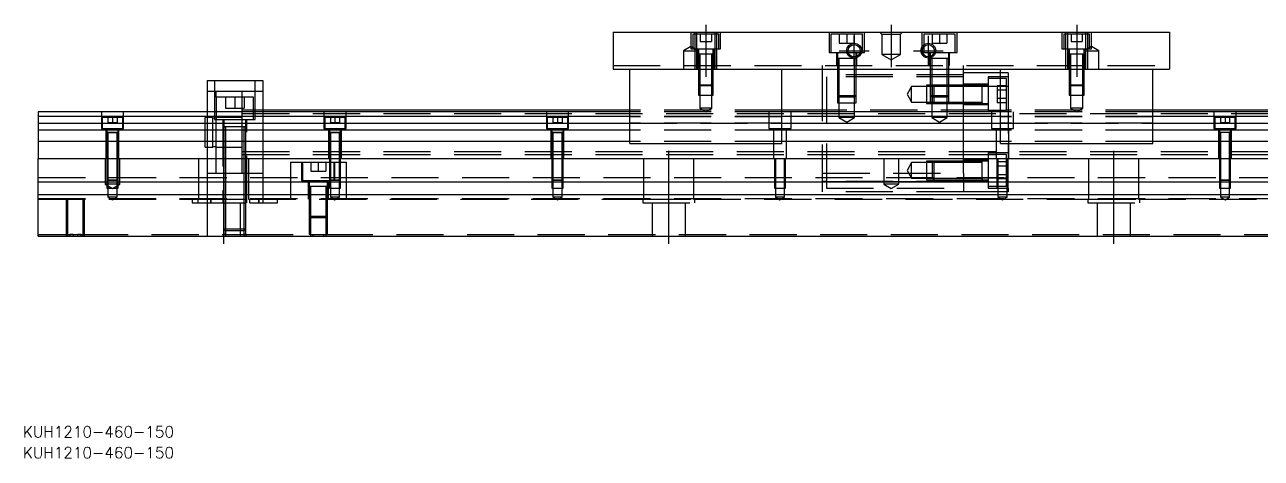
# Model space of a CAD drawing. Extents: x -10 to 667, y -277 to 77.
# Drawn here: x -3.7 to 329.8, y -277.4 to -160.6 of the extents above; entities that cross this region are included whole.
import ezdxf

# ---------------------------------------------------------------- set-up
doc = ezdxf.new("R2010")
doc.units = 0
doc.linetypes.add('CENTER', pattern=[50.8, 31.75, -6.35, 6.35, -6.35])
doc.linetypes.add('DASHED', pattern=[19.05, 12.7, -6.35])
doc.layers.get('0').update_dxf_attribs({"linetype": 'CONTINUOUS'})
doc.layers.add('CENTER', color=1, linetype='CENTER')
doc.styles.get("Standard").update_dxf_attribs({"font": 'txt.shx', "height": 3, "bigfont": 'bigfont.shx'})

# ---------------------------------------------------------------- blocks, each defined once
blk = doc.blocks.new('*U2')
at = {"color": 7, "linetype": 'CONTINUOUS'}
blk.add_text('KUH1210-460-150', height=3, dxfattribs=at).set_placement((-4.17, -277.4))
blk = doc.blocks.new('*U3')
at = {"color": 7, "linetype": 'CONTINUOUS'}
blk.add_text('KUH1210-460-150', height=3, dxfattribs=at).set_placement((-4.17, -271.79))

msp = doc.modelspace()

# ---------------------------------------------------------------- linework, layer by layer
at = {"color": 7, "linetype": 'CONTINUOUS'}
for p, q in [((155, -162.58), (305, -162.58)), ((155, -162.58), (155, -172.58)), ((305, -162.58), (305, -172.58)), ((155, -172.58), (305, -172.58)), ((159.5, -192.58), (159.5, -172.58)), ((200.5, -192.58), (200.5, -172.58)), ((211.5, -183.58), (211.5, -172.58)), ((249.5, -184.08), (249.5, -172.58)), ((259.5, -192.58), (259.5, -172.58)), ((300.5, -192.58), (300.5, -172.58)), ((45.5, -175.58), (45.5, -184.08)), ((45.5, -175.58), (60.5, -175.58)), ((60.5, -175.58), (60.5, -184.08)), ((259.5, -173.58), (249.5, -173.58)), ((0, -184.08), (0, -185.332272)), ((159.5, -184.08), (0, -184.08)), ((159.5, -185.332272), (0, -185.332272)), ((0, -185.332272), (0, -187.10668)), ((159.5, -183.58), (60.5, -183.58)), ((211.5, -183.58), (200.5, -183.58)), ((259.5, -184.08), (200.5, -184.08)), ((259.5, -185.332272), (200.5, -185.332272)), ((410, -183.58), (300.5, -183.58)), ((460, -184.08), (300.5, -184.08)), ((460, -185.332272), (300.5, -185.332272)), ((0, -187.10668), (159.5, -187.10668)), ((0, -187.10668), (0, -189.003076)), ((159.5, -189.003076), (0, -189.003076)), ((0, -189.003076), (0, -192.057372)), ((56.000006, -188.08), (49.999994, -188.08)), ((56.000006, -188.08), (49.999994, -188.08)), ((200.5, -187.10668), (259.5, -187.10668)), ((259.5, -189.003076), (200.5, -189.003076)), ((300.5, -187.10668), (460, -187.10668)), ((460, -189.003076), (300.5, -189.003076)), ((159.5, -192.057372), (0, -192.057372)), ((0, -192.057372), (0, -196.58)), ((159.5, -192.58), (200.5, -192.58)), ((259.5, -192.057372), (200.5, -192.057372)), ((259.5, -192.58), (300.5, -192.58)), ((460, -192.057372), (300.5, -192.057372)), ((0, -196.58), (460, -196.58)), ((0, -202.88), (0, -196.58)), ((0, -202.88), (460, -202.88)), ((0, -206.28), (0, -202.88)), ((0, -217.58), (0, -206.28)), ((0, -206.28), (460, -206.28)), ((0, -217.58), (460, -217.58))]:
    msp.add_line(p, q, dxfattribs=at)
at = {"color": 3, "linetype": 'DASHED'}
for p, q in [((176, -162.58), (176, -167.08)), ((183.5, -163.08), (176.5, -163.08)), ((176.5, -163.08), (176.5, -167.08)), ((177.000006, -162.58), (177.000006, -163.08)), ((177.000006, -163.08), (177.000006, -167.08)), ((177.5, -162.58), (177.5, -172.58)), ((178.5, -163.08), (178.5, -165.08)), ((180, -163.08), (180, -165.08)), ((181.5, -163.08), (181.5, -165.08)), ((182.5, -172.58), (182.5, -162.58)), ((182.999994, -163.08), (182.999994, -162.58)), ((182.999994, -167.08), (182.999994, -163.08)), ((183.5, -167.08), (183.5, -163.08)), ((184, -167.08), (184, -162.58)), ((213.25, -162.58), (213.25, -168.08)), ((222.25, -163.08), (213.75, -163.08)), ((213.75, -163.08), (213.75, -168.08)), ((216, -163.08), (216, -165.58)), ((218, -163.08), (218, -165.58)), ((220, -163.08), (220, -165.58)), ((222.25, -168.08), (222.25, -163.08)), ((222.75, -168.08), (222.75, -162.58)), ((227.5, -163.08), (227, -162.58)), ((227.5, -163.08), (227.5, -168.58)), ((227.5, -163.08), (232.5, -163.08)), ((232.5, -163.08), (233, -162.58)), ((232.5, -168.58), (232.5, -163.08)), ((238.25, -162.58), (238.25, -168.08)), ((247.25, -163.08), (238.75, -163.08)), ((238.75, -163.08), (238.75, -166.01875)), ((241, -163.08), (241, -165.58)), ((243, -163.08), (243, -165.58)), ((245, -163.08), (245, -165.58)), ((247.25, -168.08), (247.25, -163.08)), ((247.75, -168.08), (247.75, -162.58)), ((276, -162.58), (276, -167.08)), ((283.5, -163.08), (276.5, -163.08)), ((276.5, -163.08), (276.5, -167.08)), ((277.000006, -162.58), (277.000006, -163.08)), ((277.000006, -163.08), (277.000006, -167.08)), ((277.5, -162.58), (277.5, -172.58)), ((278.5, -163.08), (278.5, -165.08)), ((280, -163.08), (280, -165.08)), ((281.5, -163.08), (281.5, -165.08)), ((282.5, -172.58), (282.5, -162.58)), ((282.999994, -163.08), (282.999994, -162.58)), ((282.999994, -167.08), (282.999994, -163.08)), ((283.5, -167.08), (283.5, -163.08)), ((284, -167.08), (284, -162.58)), ((176, -166.4253), (174, -167.58)), ((178, -167.58), (176, -166.4253)), ((178.5, -165.08), (180, -165.08)), ((180, -165.08), (181.5, -165.08)), ((216, -165.58), (218, -165.58)), ((218, -165.58), (220, -165.58)), ((238.75, -166.01875), (238.75, -166.502968)), ((238.75, -166.502968), (238.75, -168.08)), ((241, -165.58), (243, -165.58)), ((243, -165.58), (245, -165.58)), ((278.5, -165.08), (280, -165.08)), ((280, -165.08), (281.5, -165.08)), ((284, -166.4253), (282, -167.58)), ((286, -167.58), (284, -166.4253)), ((174, -167.58), (178, -167.58)), ((174, -167.58), (174, -172.58)), ((176, -167.08), (184, -167.08)), ((177.000006, -167.08), (177.000006, -172.58)), ((177.75, -167.08), (177.75, -172.58)), ((182.000006, -168.48), (177.999994, -168.48)), ((182.000006, -168.48), (177.999994, -168.48)), ((178, -167.08), (178, -168.48)), ((178, -168.475), (178, -168.48)), ((178, -168.48), (178.216462, -168.48)), ((178.216708, -168.48), (178, -168.48)), ((178, -168.48), (178, -168.485)), ((178, -168.48), (178, -172.58)), ((181.783332, -168.48), (178.216708, -168.48)), ((178.35, -168.48), (178.35, -172.58)), ((181.65, -172.58), (181.65, -168.48)), ((182, -168.48), (181.783332, -168.48)), ((181.783538, -168.48), (182, -168.48)), ((182, -168.48), (182, -167.08)), ((182, -168.48), (182, -168.475)), ((182, -168.485), (182, -168.48)), ((182, -172.58), (182, -168.48)), ((182.25, -172.58), (182.25, -167.08)), ((182.999994, -172.58), (182.999994, -167.08)), ((213.25, -168.08), (222.75, -168.08)), ((215.25, -168.08), (215.25, -171.58)), ((220.500006, -169.68), (215.499994, -169.68)), ((220.500006, -169.68), (215.499994, -169.68)), ((220.500006, -169.68), (215.499994, -169.68)), ((215.5, -168.08), (215.5, -169.68)), ((215.5, -169.675), (215.5, -169.68)), ((215.5, -169.68), (215.757448, -169.68)), ((215.757468, -169.68), (215.5, -169.68)), ((215.5, -169.68), (215.5, -169.685)), ((215.5, -169.68), (215.5, -171.58)), ((220.013852, -169.68), (215.757468, -169.68)), ((215.9, -169.68), (215.9, -171.58)), ((220.242552, -169.68), (220.013852, -169.68)), ((220.1, -171.58), (220.1, -169.68)), ((220.5, -169.68), (220.242552, -169.68)), ((220.242602, -169.68), (220.5, -169.68)), ((220.5, -169.152418), (220.5, -168.08)), ((220.5, -169.516492), (220.5, -169.152418)), ((220.5, -169.68), (220.5, -169.516492)), ((220.5, -169.68), (220.5, -169.675)), ((220.5, -169.685), (220.5, -169.68)), ((220.5, -171.58), (220.5, -169.68)), ((220.75, -171.58), (220.75, -168.08)), ((227.5, -168.58), (230, -170.023376)), ((232.5, -168.58), (227.5, -168.58)), ((230, -170.023376), (232.5, -168.58)), ((238.25, -168.08), (247.75, -168.08)), ((240.25, -168.08), (240.25, -171.58)), ((245.500006, -169.68), (240.499994, -169.68)), ((245.500006, -169.68), (240.499994, -169.68)), ((240.5, -168.08), (240.5, -169.152418)), ((240.5, -169.152418), (240.5, -169.516492)), ((240.5, -169.516492), (240.5, -169.68)), ((240.5, -169.675), (240.5, -169.68)), ((240.5, -169.68), (240.757448, -169.68)), ((240.757468, -169.68), (240.5, -169.68)), ((240.5, -169.68), (240.5, -169.685)), ((240.5, -169.68), (240.5, -171.58)), ((245.242552, -169.68), (240.757468, -169.68)), ((240.9, -169.68), (240.9, -171.58)), ((245.1, -171.58), (245.1, -169.68)), ((245.5, -169.68), (245.242552, -169.68)), ((245.242602, -169.68), (245.5, -169.68)), ((245.5, -169.68), (245.5, -168.08)), ((245.5, -169.68), (245.5, -169.675)), ((245.5, -169.685), (245.5, -169.68)), ((245.5, -171.58), (245.5, -169.68)), ((245.75, -171.58), (245.75, -168.08)), ((276, -167.08), (284, -167.08)), ((277.000006, -167.08), (277.000006, -172.58)), ((277.75, -167.08), (277.75, -172.58)), ((282.000006, -168.48), (277.999994, -168.48)), ((282.000006, -168.48), (277.999994, -168.48)), ((282.000006, -168.48), (277.999994, -168.48)), ((278, -167.08), (278, -168.48)), ((278, -168.475), (278, -168.48)), ((278, -168.48), (278.216462, -168.48)), ((278.216708, -168.48), (278, -168.48)), ((278, -168.48), (278, -168.485)), ((278, -168.48), (278, -172.58)), ((281.783332, -168.48), (278.216708, -168.48)), ((278.35, -168.48), (278.35, -172.58)), ((281.65, -172.58), (281.65, -168.48)), ((282, -168.48), (281.783332, -168.48)), ((281.783538, -168.48), (282, -168.48)), ((282, -168.48), (282, -167.08)), ((282, -167.58), (286, -167.58)), ((282, -168.48), (282, -168.475)), ((282, -168.485), (282, -168.48)), ((282, -172.58), (282, -168.48)), ((282.25, -172.58), (282.25, -167.08)), ((282.999994, -172.58), (282.999994, -167.08)), ((286, -172.58), (286, -167.58)), ((155, -171.58), (305, -171.58)), ((178, -172.58), (178, -176.73)), ((178.000006, -172.58), (178.000002, -176.73)), ((178.35, -172.58), (178.35, -177.08)), ((181.65, -177.08), (181.65, -172.58)), ((181.999998, -176.73), (181.999994, -172.58)), ((182, -176.73), (182, -172.58)), ((211.5, -172.58), (211.5, -171.58)), ((215.5, -171.58), (215.5, -172.58)), ((215.5, -172.58), (215.5, -179.68)), ((215.500006, -172.58), (215.500002, -179.68)), ((215.500006, -171.58), (215.500006, -172.58)), ((215.9, -171.58), (215.9, -172.58)), ((215.9, -172.58), (215.9, -180.08)), ((220.1, -172.58), (220.1, -171.58)), ((220.1, -180.08), (220.1, -172.58)), ((220.499994, -172.58), (220.499994, -171.58)), ((220.499998, -179.68), (220.499994, -172.58)), ((220.5, -172.58), (220.5, -171.58)), ((220.5, -179.68), (220.5, -172.58)), ((240.5, -171.58), (240.5, -172.58)), ((240.5, -172.58), (240.5, -179.68)), ((240.500006, -172.58), (240.500002, -179.68)), ((240.500006, -171.58), (240.500006, -172.58)), ((240.9, -171.58), (240.9, -172.58)), ((240.9, -172.58), (240.9, -180.08)), ((245.1, -172.58), (245.1, -171.58)), ((245.1, -180.08), (245.1, -172.58)), ((245.499994, -172.58), (245.499994, -171.58)), ((245.499998, -179.68), (245.499994, -172.58)), ((245.5, -172.58), (245.5, -171.58)), ((245.5, -179.68), (245.5, -172.58)), ((249.5, -172.58), (249.5, -171.58)), ((278, -172.58), (278, -176.73)), ((278.000006, -172.58), (278.000002, -176.73)), ((278.35, -172.58), (278.35, -177.08)), ((281.65, -177.08), (281.65, -172.58)), ((281.999998, -176.73), (281.999994, -172.58)), ((282, -176.73), (282, -172.58)), ((47.5, -175.58), (47.5, -186.08)), ((58.5, -186.08), (58.5, -175.58)), ((249.5, -174.08), (211.5, -174.08)), ((212.5, -174.58), (212.5, -192.58)), ((249.5, -174.58), (212.5, -174.58)), ((256.1, -176.58), (249.5, -176.58)), ((256.1, -174.58), (256.1, -184.08)), ((261.5, -174.58), (256.1, -174.58)), ((261.1, -175.08), (256.1, -175.08)), ((261.5, -173.58), (259.5, -173.58)), ((261.1, -183.58), (261.1, -175.08)), ((261.5, -173.58), (261.5, -177.210684)), ((48, -178.58), (45.5, -178.58)), ((48, -180.08), (48, -178.58)), ((55, -178.58), (48, -178.58)), ((55, -180.08), (55, -178.58)), ((60.5, -178.58), (55, -178.58)), ((178, -176.73), (182, -176.73)), ((178, -176.73), (178.35, -177.08)), ((178.000002, -176.73), (178.000006, -179.58)), ((178.000006, -179.58), (181.999994, -179.58)), ((181.65, -177.08), (178.35, -177.08)), ((178.35, -177.08), (178.35, -179.58)), ((178.35, -179.58), (178.35, -183.08)), ((181.65, -177.08), (182, -176.73)), ((181.65, -179.58), (181.65, -177.08)), ((181.65, -183.08), (181.65, -179.58)), ((181.999994, -179.58), (181.999998, -176.73)), ((215.5, -179.68), (220.5, -179.68)), ((215.5, -179.68), (215.9, -180.08)), ((215.500002, -179.68), (215.500006, -181.58)), ((220.1, -180.08), (220.5, -179.68)), ((220.499994, -181.58), (220.499998, -179.68)), ((235.5, -177.23), (234.287564, -179.33)), ((234.287564, -179.33), (235.5, -181.43)), ((235.5, -181.43), (235.5, -177.23)), ((239.5, -177.23), (235.5, -177.23)), ((239.5, -176.830006), (239.5, -181.829994)), ((241.5, -176.830006), (239.5, -176.830006)), ((241.1, -177.23), (239.5, -177.23)), ((240.5, -179.68), (245.5, -179.68)), ((240.5, -179.68), (240.9, -180.08)), ((240.500002, -179.68), (240.500006, -181.58)), ((241.5, -176.83), (241.1, -177.23)), ((241.1, -181.43), (241.1, -177.23)), ((249.5, -177.23), (241.1, -177.23)), ((249.5, -177.23), (241.1, -177.23)), ((241.5, -176.83), (241.5, -181.83)), ((249.5, -176.83), (241.5, -176.83)), ((249.5, -176.830006), (241.5, -176.830006)), ((245.1, -180.08), (245.5, -179.68)), ((245.499994, -181.58), (245.499998, -179.68)), ((254.505, -176.83), (249.5, -176.83)), ((261.5, -177.210684), (249.5, -177.210684)), ((254.5, -177.23), (249.5, -177.23)), ((256.1, -176.83), (254.495, -176.83)), ((254.5, -179.179968), (254.5, -176.829994)), ((254.5, -176.83), (254.5, -177.087448)), ((254.5, -177.087468), (254.5, -176.83)), ((254.5, -179.179954), (254.5, -177.087468)), ((254.5, -179.53002), (254.5, -179.179954)), ((254.5, -179.480032), (254.5, -179.179968)), ((254.5, -181.829148), (254.5, -179.480032)), ((254.5, -181.572552), (254.5, -179.53002)), ((258.6, -177.020598), (258.6, -178.1753)), ((261.1, -177.020598), (258.6, -177.020598)), ((261.1, -178.1753), (258.6, -178.1753)), ((258.6, -178.1753), (258.6, -180.4847)), ((261.5, -177.210684), (261.5, -192.58)), ((278, -176.73), (282, -176.73)), ((278, -176.73), (278.35, -177.08)), ((278.000002, -176.73), (278.000006, -179.58)), ((278.000006, -179.58), (281.999994, -179.58)), ((281.65, -177.08), (278.35, -177.08)), ((278.35, -177.08), (278.35, -179.58)), ((278.35, -179.58), (278.35, -183.08)), ((281.65, -177.08), (282, -176.73)), ((281.65, -179.58), (281.65, -177.08)), ((281.65, -183.08), (281.65, -179.58)), ((281.999994, -179.58), (281.999998, -176.73)), ((58, -180.08), (48, -180.08)), ((48, -180.08), (48, -184.08)), ((50.5, -180.08), (50.5, -183.08)), ((50.5, -183.08), (53, -183.08)), ((53, -180.08), (53, -183.08)), ((53, -183.08), (55.5, -183.08)), ((55, -184.08), (55, -180.08)), ((55.5, -180.08), (55.5, -183.08)), ((58, -184.08), (58, -180.08)), ((181.65, -183.08), (178.35, -183.08)), ((178.35, -183.08), (180, -184.032628)), ((180, -184.032628), (181.65, -183.08)), ((215.500006, -181.58), (220.499994, -181.58)), ((220.1, -180.08), (215.9, -180.08)), ((215.9, -180.08), (215.9, -181.58)), ((215.9, -181.58), (215.9, -185.58)), ((220.1, -181.58), (220.1, -180.08)), ((220.1, -185.58), (220.1, -181.58)), ((235.5, -181.43), (239.5, -181.43)), ((239.5, -181.43), (241.1, -181.43)), ((239.5, -181.829994), (241.5, -181.829994)), ((240.500006, -181.58), (245.499994, -181.58)), ((245.1, -180.08), (240.9, -180.08)), ((240.9, -180.08), (240.9, -181.58)), ((240.9, -181.58), (240.9, -185.58)), ((241.1, -181.43), (249.5, -181.43)), ((241.1, -181.43), (241.5, -181.83)), ((241.1, -181.43), (249.5, -181.43)), ((241.5, -181.829994), (249.5, -181.829994)), ((241.5, -181.83), (249.5, -181.83)), ((245.1, -181.58), (245.1, -180.08)), ((245.1, -185.58), (245.1, -181.58)), ((249.5, -181.43), (254.5, -181.43)), ((249.5, -181.83), (254.505, -181.83)), ((249.5, -182.08), (256.1, -182.08)), ((254.495, -181.83), (256.1, -181.83)), ((254.5, -181.83), (254.5, -181.572552)), ((254.5, -181.572602), (254.5, -181.83)), ((254.5, -181.830006), (254.5, -181.829148)), ((261.1, -180.4847), (258.6, -180.4847)), ((258.6, -180.4847), (258.6, -181.639402)), ((261.1, -181.639402), (258.6, -181.639402)), ((281.65, -183.08), (278.35, -183.08)), ((278.35, -183.08), (280, -184.032628)), ((280, -184.032628), (281.65, -183.08)), ((17, -184.08), (17, -188.58)), ((22.75, -185.58), (17.25, -185.58)), ((17.25, -185.58), (17.25, -188.58)), ((18.75, -185.58), (18.75, -186.88)), ((20, -185.58), (20, -186.88)), ((21.25, -185.58), (21.25, -186.88)), ((22.75, -188.58), (22.75, -185.58)), ((23, -188.58), (23, -184.08)), ((45, -193.58), (45, -185.58)), ((45.5, -185.58), (45, -185.58)), ((45.5, -184.08), (45.5, -196.58)), ((47.1, -185.58), (45.5, -185.58)), ((47.1, -193.58), (47.1, -185.58)), ((48, -185.78), (47.1, -185.78)), ((47.5, -186.08), (58.5, -186.08)), ((48, -184.08), (48, -186.08)), ((55, -185.58), (48, -185.58)), ((48, -189.58), (48, -186.08)), ((49.75, -186.08), (49.75, -208.58)), ((50, -186.08), (50, -188.08)), ((58, -183.58), (55, -183.58)), ((55, -186.08), (55, -184.08)), ((55, -184.455), (409.99, -184.455)), ((55, -188.079526), (55, -186.08)), ((56, -188.08), (56, -186.08)), ((56.25, -208.58), (56.25, -186.08)), ((60.5, -183.58), (58, -183.58)), ((58, -186.08), (58, -184.08)), ((60.5, -184.08), (60.5, -196.58)), ((77, -184.08), (77, -188.58)), ((82.75, -185.58), (77.25, -185.58)), ((77.25, -185.58), (77.25, -188.58)), ((78.75, -185.58), (78.75, -186.88)), ((80, -185.58), (80, -186.88)), ((81.25, -185.58), (81.25, -186.88)), ((82.75, -188.58), (82.75, -185.58)), ((83, -188.58), (83, -184.08)), ((137, -184.08), (137, -188.58)), ((142.75, -185.58), (137.25, -185.58)), ((137.25, -185.58), (137.25, -188.58)), ((138.75, -185.58), (138.75, -186.88)), ((140, -185.58), (140, -186.88)), ((141.25, -185.58), (141.25, -186.88)), ((142.75, -188.58), (142.75, -185.58)), ((143, -188.58), (143, -184.08)), ((200.5, -183.58), (159.5, -183.58)), ((200.5, -184.08), (159.5, -184.08)), ((200.5, -185.332272), (159.5, -185.332272)), ((200.5, -185.377056), (159.5, -185.377056)), ((197, -184.08), (197, -188.58)), ((203, -188.58), (203, -184.08)), ((211.5, -205.58), (211.5, -183.58)), ((256.1, -183.58), (211.5, -183.58)), ((220.1, -185.58), (215.9, -185.58)), ((215.9, -185.58), (218, -186.792436)), ((218, -186.792436), (220.1, -185.58)), ((245.1, -185.58), (240.9, -185.58)), ((240.9, -185.58), (243, -186.792436)), ((243, -186.792436), (245.1, -185.58)), ((249.5, -196.58), (249.5, -184.08)), ((256.1, -183.58), (261.1, -183.58)), ((257, -184.08), (257, -188.58)), ((300.5, -184.08), (259.5, -184.08)), ((300.5, -185.332272), (259.5, -185.332272)), ((300.5, -185.377056), (259.5, -185.377056)), ((261.5, -183.58), (261.1, -183.58)), ((300.5, -183.58), (261.5, -183.58)), ((263, -188.58), (263, -184.08)), ((317, -184.08), (317, -188.58)), ((322.75, -185.58), (317.25, -185.58)), ((317.25, -185.58), (317.25, -188.58)), ((318.75, -185.58), (318.75, -186.88)), ((320, -185.58), (320, -186.88)), ((321.25, -185.58), (321.25, -186.88)), ((322.75, -188.58), (322.75, -185.58)), ((323, -188.58), (323, -184.08)), ((17, -188.58), (23, -188.58)), ((18.25, -188.58), (18.25, -196.58)), ((21.500006, -189.58), (18.499994, -189.58)), ((19.998804, -189.58), (18.499994, -189.58)), ((18.5, -188.58), (18.5, -189.58)), ((18.5, -189.575), (18.5, -189.58)), ((18.5, -189.58), (18.62467, -189.58)), ((18.624678, -189.58), (18.5, -189.58)), ((18.5, -189.58), (18.5, -189.585)), ((18.5, -189.58), (18.5, -196.58)), ((18.62467, -189.58), (21.375392, -189.58)), ((19.998804, -189.58), (18.624678, -189.58)), ((18.75, -186.88), (20, -186.88)), ((18.75, -189.58), (18.75, -196.58)), ((21.500006, -189.58), (19.998804, -189.58)), ((21.37533, -189.58), (19.998804, -189.58)), ((20, -186.88), (21.25, -186.88)), ((21.25, -196.58), (21.25, -189.58)), ((21.5, -189.58), (21.37533, -189.58)), ((21.375392, -189.58), (21.5, -189.58)), ((21.5, -189.58), (21.5, -188.58)), ((21.5, -189.58), (21.5, -189.575)), ((21.5, -189.585), (21.5, -189.58)), ((21.5, -196.58), (21.5, -189.58)), ((21.75, -196.58), (21.75, -188.58)), ((48, -196.58), (48, -189.58)), ((50, -188.075), (50, -188.08)), ((50, -188.08), (50.34965, -188.08)), ((50.349602, -188.08), (50, -188.08)), ((50, -188.08), (50, -188.085)), ((50, -188.08), (50, -196.58)), ((55.65035, -188.08), (50.349602, -188.08)), ((50.5, -188.08), (50.5, -196.58)), ((55, -189.58), (55, -188.079526)), ((55, -196.58), (55, -189.58)), ((55.5, -196.58), (55.5, -188.08)), ((55.650204, -188.08), (56, -188.08)), ((56, -188.08), (55.65035, -188.08)), ((56, -188.08), (56, -188.075)), ((56, -188.085), (56, -188.08)), ((56, -196.58), (56, -188.08)), ((77, -188.58), (83, -188.58)), ((78.25, -188.58), (78.25, -196.58)), ((81.500006, -189.58), (78.499994, -189.58)), ((79.998804, -189.58), (78.499994, -189.58)), ((78.5, -188.58), (78.5, -189.58)), ((78.5, -189.575), (78.5, -189.58)), ((78.5, -189.58), (78.62467, -189.58)), ((78.624678, -189.58), (78.5, -189.58)), ((78.5, -189.58), (78.5, -189.585)), ((78.5, -189.58), (78.5, -196.58)), ((78.62467, -189.58), (81.375392, -189.58)), ((79.998804, -189.58), (78.624678, -189.58)), ((78.75, -186.88), (80, -186.88)), ((78.75, -189.58), (78.75, -196.58)), ((81.500006, -189.58), (79.998804, -189.58)), ((81.37533, -189.58), (79.998804, -189.58)), ((80, -186.88), (81.25, -186.88)), ((81.25, -196.58), (81.25, -189.58)), ((81.5, -189.58), (81.37533, -189.58)), ((81.375392, -189.58), (81.5, -189.58)), ((81.5, -189.58), (81.5, -188.58)), ((81.5, -189.58), (81.5, -189.575)), ((81.5, -189.585), (81.5, -189.58)), ((81.5, -196.58), (81.5, -189.58)), ((81.75, -196.58), (81.75, -188.58)), ((137, -188.58), (143, -188.58)), ((138.25, -188.58), (138.25, -196.58)), ((141.500006, -189.58), (138.499994, -189.58)), ((139.998804, -189.58), (138.499994, -189.58)), ((141.500006, -189.58), (138.499994, -189.58)), ((138.5, -188.58), (138.5, -189.58)), ((138.5, -189.575), (138.5, -189.58)), ((138.5, -189.58), (138.62467, -189.58)), ((138.624678, -189.58), (138.5, -189.58)), ((138.5, -189.58), (138.5, -196.58)), ((138.5, -189.58), (138.5, -189.585)), ((138.62467, -189.58), (141.375392, -189.58)), ((139.998804, -189.58), (138.624678, -189.58)), ((138.75, -186.88), (140, -186.88)), ((138.75, -189.58), (138.75, -196.58)), ((141.500006, -189.58), (139.998804, -189.58)), ((141.37533, -189.58), (139.998804, -189.58)), ((140, -186.88), (141.25, -186.88)), ((141.25, -196.58), (141.25, -189.58)), ((141.5, -189.58), (141.37533, -189.58)), ((141.375392, -189.58), (141.5, -189.58)), ((141.5, -189.58), (141.5, -188.58)), ((141.5, -189.58), (141.5, -189.575)), ((141.5, -196.58), (141.5, -189.58)), ((141.5, -189.585), (141.5, -189.58)), ((141.75, -196.58), (141.75, -188.58)), ((200.5, -187.08), (159.5, -187.08)), ((159.5, -187.10668), (200.5, -187.10668)), ((200.5, -189.003076), (159.5, -189.003076)), ((197, -188.58), (203, -188.58)), ((198.25, -188.58), (198.25, -196.58)), ((201.75, -196.58), (201.75, -188.58)), ((257, -188.58), (263, -188.58)), ((258.25, -188.58), (258.25, -196.58)), ((300.5, -187.08), (259.5, -187.08)), ((259.5, -187.10668), (300.5, -187.10668)), ((300.5, -189.003076), (259.5, -189.003076)), ((261.75, -196.58), (261.75, -188.58)), ((317, -188.58), (323, -188.58)), ((318.25, -188.58), (318.25, -196.58)), ((319.998804, -189.58), (318.499994, -189.58)), ((318.5, -188.58), (318.5, -189.58)), ((318.5, -189.575), (318.5, -189.58)), ((318.624678, -189.58), (318.5, -189.58)), ((318.5, -189.58), (318.5, -196.58)), ((318.5, -189.58), (318.5, -189.585)), ((319.998804, -189.58), (318.624678, -189.58)), ((318.75, -186.88), (320, -186.88)), ((318.75, -189.58), (318.75, -196.58)), ((321.500006, -189.58), (319.998804, -189.58)), ((321.37533, -189.58), (319.998804, -189.58)), ((320, -186.88), (321.25, -186.88)), ((321.25, -196.58), (321.25, -189.58)), ((321.5, -189.58), (321.37533, -189.58)), ((321.5, -189.58), (321.5, -188.58)), ((321.5, -189.58), (321.5, -189.575)), ((321.5, -196.58), (321.5, -189.58)), ((321.5, -189.585), (321.5, -189.58)), ((321.75, -196.58), (321.75, -188.58)), ((47.1, -193.38), (48, -193.38)), ((200.5, -192.057372), (159.5, -192.057372)), ((200.5, -192.08), (159.5, -192.08)), ((212.5, -192.58), (212.5, -196.58)), ((300.5, -192.057372), (259.5, -192.057372)), ((300.5, -192.08), (259.5, -192.08)), ((261.5, -192.58), (261.5, -196.58)), ((18, -196.58), (18, -203.58)), ((18.5, -196.58), (18.5, -202.33)), ((18.500006, -196.58), (18.500002, -202.33)), ((18.75, -196.58), (18.75, -202.58)), ((21.25, -202.58), (21.25, -196.58)), ((21.499998, -202.33), (21.499994, -196.58)), ((21.5, -202.33), (21.5, -196.58)), ((22, -203.58), (22, -196.58)), ((43.291796, -207.58), (43.291796, -196.58)), ((45, -193.58), (45.5, -193.58)), ((45.5, -193.58), (47.1, -193.58)), ((45.5, -196.58), (45.5, -202.88)), ((48, -193.58), (50, -193.58)), ((48, -200.58), (48, -196.58)), ((50, -193.58), (50.5, -193.58)), ((50, -196.58), (50, -202.88)), ((50.5, -193.58), (55, -193.58)), ((50.5, -196.58), (50.5, -202.88)), ((55, -194.705), (409.99, -194.705)), ((55, -195.58), (409.99, -195.58)), ((55, -200.58), (55, -196.58)), ((55.5, -202.88), (55.5, -196.58)), ((56, -202.88), (56, -196.58)), ((56.708204, -196.58), (56.708204, -207.58)), ((60.5, -196.58), (60.5, -202.88)), ((78.5, -196.58), (78.5, -202.33)), ((78.500006, -196.58), (78.500002, -202.33)), ((78.75, -196.58), (78.75, -202.58)), ((81.25, -202.58), (81.25, -196.58)), ((81.499998, -202.33), (81.499994, -196.58)), ((81.5, -202.33), (81.5, -196.58)), ((138.5, -196.58), (138.5, -202.33)), ((138.500006, -196.58), (138.500002, -202.33)), ((138.75, -196.58), (138.75, -202.58)), ((141.25, -202.58), (141.25, -196.58)), ((141.499998, -202.33), (141.499994, -196.58)), ((141.5, -202.33), (141.5, -196.58)), ((163.291796, -207.58), (163.291796, -196.58)), ((176.708204, -196.58), (176.708204, -207.58)), ((198.500006, -196.58), (198.500006, -202.88)), ((198.75, -196.58), (198.75, -204.58)), ((201.25, -204.58), (201.25, -196.58)), ((201.499994, -202.88), (201.499994, -196.58)), ((212.5, -196.58), (212.5, -202.88)), ((228, -196.58), (228, -203.58)), ((232, -203.58), (232, -196.58)), ((249.5, -200.58), (249.5, -196.58)), ((256.1, -195.08), (256.1, -204.58)), ((261.5, -195.08), (256.1, -195.08)), ((261.1, -195.58), (256.1, -195.58)), ((258.500006, -196.58), (258.500006, -202.88)), ((258.75, -196.58), (258.75, -204.58)), ((261.1, -196.58), (261.1, -195.58)), ((261.1, -202.88), (261.1, -196.58)), ((261.25, -204.58), (261.25, -196.58)), ((261.499994, -202.88), (261.499994, -196.58)), ((283.291796, -207.58), (283.291796, -196.58)), ((296.708204, -196.58), (296.708204, -207.58)), ((318.5, -196.58), (318.5, -202.33)), ((318.500006, -196.58), (318.500002, -202.33)), ((318.75, -196.58), (318.75, -202.58)), ((321.25, -202.58), (321.25, -196.58)), ((321.499998, -202.33), (321.499994, -196.58)), ((321.5, -202.33), (321.5, -196.58)), ((68, -197.58), (68, -202.88)), ((68, -197.58), (78.5, -197.58)), ((71, -197.58), (71, -202.58)), ((71.25, -197.58), (71.25, -202.58)), ((73.5, -197.58), (73.5, -200.08)), ((75.5, -197.58), (75.5, -200.08)), ((77.5, -197.58), (77.5, -200.08)), ((78.5, -197.58), (78.75, -197.58)), ((78.75, -197.58), (81.25, -197.58)), ((79.75, -202.58), (79.75, -197.58)), ((80, -202.58), (80, -197.58)), ((81.25, -197.58), (81.5, -197.58)), ((81.5, -197.58), (83, -197.58)), ((83, -197.58), (83, -202.88)), ((235.5, -197.73), (234.287564, -199.83)), ((234.287564, -199.83), (235.5, -201.93)), ((235.5, -201.93), (235.5, -197.73)), ((239.5, -197.73), (235.5, -197.73)), ((241.5, -197.330002), (239.5, -197.330006)), ((239.5, -197.330006), (239.5, -202.329994)), ((241.1, -197.73), (239.5, -197.73)), ((241.5, -197.33), (241.1, -197.73)), ((241.1, -201.93), (241.1, -197.73)), ((249.5, -197.73), (241.1, -197.73)), ((241.5, -197.33), (241.5, -202.33)), ((249.5, -197.33), (241.5, -197.33)), ((249.5, -197.330006), (241.5, -197.330002)), ((256.1, -197.08), (249.5, -197.08)), ((254.5, -197.33), (249.5, -197.33)), ((254.5, -197.73), (249.5, -197.73)), ((254.5, -197.33), (254.495, -197.33)), ((254.5, -199.679968), (254.5, -197.329994)), ((254.5, -199.83), (254.5, -197.329994)), ((254.5, -202.330006), (254.5, -197.329994)), ((254.5, -197.587468), (254.5, -197.33)), ((256.1, -197.33), (254.5, -197.33)), ((254.505, -197.33), (254.5, -197.33)), ((254.5, -199.629974), (254.5, -197.587468)), ((254.5, -200.03002), (254.5, -199.629974)), ((254.5, -202.329148), (254.5, -199.679968)), ((254.5, -202.072552), (254.5, -200.03002)), ((258.6, -197.520598), (258.6, -198.6753)), ((261.1, -197.520598), (258.6, -197.520598)), ((261.1, -198.6753), (258.6, -198.6753)), ((258.6, -198.6753), (258.6, -200.9847)), ((0, -201.73), (460, -201.73)), ((18.5, -202.33), (21.5, -202.33)), ((18.5, -202.33), (18.75, -202.58)), ((18.500002, -202.33), (18.500006, -202.88)), ((18.500006, -202.88), (18.500006, -204.58)), ((21.25, -202.58), (18.75, -202.58)), ((18.75, -202.58), (18.75, -204.58)), ((21.25, -202.58), (21.5, -202.33)), ((21.25, -204.58), (21.25, -202.58)), ((21.499994, -202.88), (21.499998, -202.33)), ((21.499994, -204.58), (21.499994, -202.88)), ((45.5, -200.58), (48, -200.58)), ((45.5, -202.88), (45.5, -206.28)), ((48, -200.58), (50, -200.58)), ((50, -200.58), (50.5, -200.58)), ((50, -202.88), (50, -206.28)), ((50.5, -200.58), (55, -200.58)), ((50.5, -202.88), (50.5, -206.28)), ((55, -200.58), (60.5, -200.58)), ((55.5, -206.28), (55.5, -202.88)), ((56, -206.28), (56, -202.88)), ((60.5, -202.88), (60.5, -206.28)), ((68, -202.88), (68, -206.28)), ((71, -202.58), (78.75, -202.58)), ((72.75, -202.58), (72.75, -207.58)), ((73, -202.58), (73, -202.88)), ((73, -202.88), (73, -204.18)), ((73.5, -200.08), (75.5, -200.08)), ((75.5, -200.08), (77.5, -200.08)), ((78, -202.88), (78, -202.58)), ((78, -204.18), (78, -202.88)), ((78.25, -207.58), (78.25, -202.58)), ((78.5, -202.33), (81.5, -202.33)), ((78.5, -202.33), (78.75, -202.58)), ((78.500002, -202.33), (78.500006, -202.88)), ((78.500006, -202.88), (78.500006, -204.58)), ((81.25, -202.58), (78.75, -202.58)), ((78.75, -202.58), (78.75, -204.58)), ((81.25, -202.58), (81.5, -202.33)), ((81.25, -204.58), (81.25, -202.58)), ((81.499994, -202.88), (81.499998, -202.33)), ((81.499994, -204.58), (81.499994, -202.88)), ((83, -202.88), (83, -206.28)), ((138.5, -202.33), (141.5, -202.33)), ((138.5, -202.33), (138.75, -202.58)), ((138.500002, -202.33), (138.500006, -202.88)), ((138.500006, -202.88), (138.500006, -204.58)), ((141.25, -202.58), (138.75, -202.58)), ((138.75, -202.58), (138.75, -204.58)), ((141.25, -202.58), (141.5, -202.33)), ((141.25, -204.58), (141.25, -202.58)), ((141.499994, -202.88), (141.499998, -202.33)), ((141.499994, -204.58), (141.499994, -202.88)), ((198.500006, -202.88), (198.500006, -204.58)), ((201.499994, -204.58), (201.499994, -202.88)), ((211.5, -200.58), (249.5, -200.58)), ((211.5, -202.855918), (249.5, -202.855918)), ((212.5, -202.855918), (211.5, -202.855918)), ((249.5, -202.855918), (212.5, -202.855918)), ((212.5, -202.88), (212.5, -204.58)), ((235.5, -201.93), (239.5, -201.93)), ((239.5, -201.93), (241.1, -201.93)), ((239.5, -202.329994), (241.5, -202.329998)), ((241.1, -201.93), (249.5, -201.93)), ((241.1, -201.93), (241.5, -202.33)), ((241.5, -202.329998), (249.5, -202.329994)), ((241.5, -202.33), (249.5, -202.33)), ((249.5, -200.58), (249.5, -202.88)), ((249.5, -201.93), (254.5, -201.93)), ((258.500006, -201.949316), (249.5, -201.949316)), ((249.5, -202.33), (254.5, -202.33)), ((249.5, -202.58), (256.1, -202.58)), ((249.5, -202.88), (249.5, -205.58)), ((254.495, -202.33), (254.5, -202.33)), ((254.5, -202.33), (254.5, -202.072552)), ((254.5, -202.072602), (254.5, -202.33)), ((254.5, -202.330006), (254.5, -202.329148)), ((254.5, -202.33), (256.1, -202.33)), ((254.5, -202.33), (254.505, -202.33)), ((261.5, -201.949316), (258.500006, -201.949316)), ((258.500006, -202.88), (258.500006, -204.58)), ((261.1, -200.9847), (258.6, -200.9847)), ((258.6, -200.9847), (258.6, -202.139402)), ((261.1, -202.139402), (258.6, -202.139402)), ((261.1, -204.08), (261.1, -202.88)), ((261.499994, -204.58), (261.499994, -202.88)), ((318.5, -202.33), (321.5, -202.33)), ((318.5, -202.33), (318.75, -202.58)), ((318.500002, -202.33), (318.500006, -202.88)), ((318.500006, -202.88), (318.500006, -204.58)), ((321.25, -202.58), (318.75, -202.58)), ((318.75, -202.58), (318.75, -204.58)), ((321.25, -202.58), (321.5, -202.33)), ((321.25, -204.58), (321.25, -202.58)), ((321.499994, -202.88), (321.499998, -202.33)), ((321.499994, -204.58), (321.499994, -202.88)), ((22, -203.58), (18, -203.58)), ((18, -203.58), (20, -204.7347)), ((18.500006, -204.58), (21.499994, -204.58)), ((18.75, -204.58), (18.75, -207.08)), ((20, -204.7347), (22, -203.58)), ((21.25, -207.08), (21.25, -204.58)), ((45.5, -206.28), (45.5, -207.58)), ((50, -206.28), (50, -207.58)), ((50.5, -206.28), (50.5, -207.58)), ((55.5, -207.58), (55.5, -206.28)), ((56, -207.58), (56, -206.28)), ((60.5, -206.28), (60.5, -208.58)), ((68, -206.28), (68, -207.58)), ((78.000006, -204.18), (72.999994, -204.18)), ((78.000006, -204.18), (72.999994, -204.18)), ((73, -204.175), (73, -204.18)), ((73, -204.18), (73.257448, -204.18)), ((73.257468, -204.18), (73, -204.18)), ((73, -204.18), (73, -206.28)), ((73, -204.18), (73, -204.185)), ((73, -206.28), (73, -207.58)), ((77.742552, -204.18), (73.257468, -204.18)), ((73.4, -204.18), (73.4, -206.28)), ((73.4, -206.28), (73.4, -207.58)), ((77.6, -206.28), (77.6, -204.18)), ((77.6, -207.58), (77.6, -206.28)), ((78, -204.18), (77.742552, -204.18)), ((77.742602, -204.18), (78, -204.18)), ((78, -204.18), (78, -204.175)), ((78, -206.28), (78, -204.18)), ((78, -204.185), (78, -204.18)), ((78, -207.58), (78, -206.28)), ((78.500006, -204.58), (81.499994, -204.58)), ((78.75, -204.58), (78.75, -207.08)), ((81.25, -207.08), (81.25, -204.58)), ((83, -206.28), (83, -207.58)), ((138.500006, -204.58), (141.499994, -204.58)), ((138.75, -204.58), (138.75, -207.08)), ((141.25, -207.08), (141.25, -204.58)), ((198.500006, -204.58), (201.499994, -204.58)), ((198.75, -204.58), (198.75, -207.08)), ((201.25, -207.08), (201.25, -204.58)), ((249.5, -205.58), (211.5, -205.58)), ((212.5, -204.58), (249.5, -204.58)), ((232, -203.58), (228, -203.58)), ((228, -203.58), (230, -204.7347)), ((230, -204.7347), (232, -203.58)), ((261.5, -205.58), (249.5, -205.58)), ((256.1, -204.08), (258.500006, -204.08)), ((256.1, -204.58), (258.500006, -204.58)), ((258.500006, -204.08), (261.1, -204.08)), ((258.500006, -204.58), (261.499994, -204.58)), ((258.75, -204.58), (258.75, -207.08)), ((261.25, -207.08), (261.25, -204.58)), ((261.5, -204.58), (261.5, -205.58)), ((318.500006, -204.58), (321.499994, -204.58)), ((318.75, -204.58), (318.75, -207.08)), ((321.25, -207.08), (321.25, -204.58)), ((0, -207.43), (460, -207.43)), ((0, -207.58), (43.291796, -207.58)), ((7.500006, -207.58), (7.500006, -217.58)), ((7.9, -207.58), (7.9, -217.58)), ((12.1, -217.58), (12.1, -207.58)), ((12.499994, -217.58), (12.499994, -207.58)), ((21.25, -207.08), (18.75, -207.08)), ((18.75, -207.08), (20, -207.801688)), ((20, -207.801688), (21.25, -207.08)), ((41.5, -207.58), (41.5, -208.58)), ((41.5, -208.58), (43, -208.58)), ((43, -207.58), (43, -208.58)), ((43, -208.58), (57, -208.58)), ((43.291796, -207.58), (56.708204, -207.58)), ((45.5, -207.58), (45.5, -208.58)), ((45.5, -208.58), (45.5, -217.58)), ((46.5, -208.58), (46.5, -207.58)), ((46.5, -207.58), (46.5, -208.58)), ((50, -207.58), (50, -208.58)), ((50, -208.58), (50, -215.58)), ((50.000006, -208.58), (50.000006, -215.580006)), ((50.5, -207.58), (50.5, -208.58)), ((50.5, -208.58), (55.5, -208.58)), ((50.5, -208.58), (50.5, -216.08)), ((54.5, -217.58), (54.5, -208.58)), ((55.5, -208.58), (55.5, -207.58)), ((55.5, -216.08), (55.5, -208.58)), ((55.999994, -215.580006), (55.999994, -208.58)), ((56, -208.58), (56, -207.58)), ((56, -215.58), (56, -208.58)), ((56.708204, -207.58), (163.291796, -207.58)), ((57, -208.58), (57, -207.58)), ((57, -208.58), (59.5, -208.58)), ((59.5, -207.58), (59.5, -208.58)), ((59.5, -208.58), (59.5, -207.58)), ((59.5, -208.58), (64.5, -208.58)), ((64.5, -208.58), (64.5, -207.58)), ((73, -207.58), (73, -212.18)), ((73.000006, -207.58), (73.000002, -212.18)), ((73.4, -207.58), (73.4, -212.58)), ((77.6, -212.58), (77.6, -207.58)), ((77.999998, -212.18), (77.999994, -207.58)), ((78, -212.18), (78, -207.58)), ((81.25, -207.08), (78.75, -207.08)), ((78.75, -207.08), (80, -207.801688)), ((80, -207.801688), (81.25, -207.08)), ((141.25, -207.08), (138.75, -207.08)), ((138.75, -207.08), (140, -207.801688)), ((140, -207.801688), (141.25, -207.08)), ((163, -207.58), (163, -208.58)), ((163, -208.58), (177, -208.58)), ((163.291796, -207.58), (176.708204, -207.58)), ((165.5, -208.58), (165.5, -217.58)), ((174.5, -217.58), (174.5, -208.58)), ((176.708204, -207.58), (283.291796, -207.58)), ((177, -208.58), (177, -207.58)), ((201.25, -207.08), (198.75, -207.08)), ((198.75, -207.08), (200, -207.801688)), ((200, -207.801688), (201.25, -207.08)), ((261.25, -207.08), (258.75, -207.08)), ((258.75, -207.08), (260, -207.801688)), ((260, -207.801688), (261.25, -207.08)), ((283, -207.58), (283, -208.58)), ((283, -208.58), (297, -208.58)), ((283.291796, -207.58), (296.708204, -207.58)), ((285.5, -208.58), (285.5, -217.58)), ((294.5, -217.58), (294.5, -208.58)), ((296.708204, -207.58), (403.291796, -207.58)), ((297, -208.58), (297, -207.58)), ((321.25, -207.08), (318.75, -207.08)), ((318.75, -207.08), (320, -207.801688)), ((320, -207.801688), (321.25, -207.08)), ((73, -212.18), (78, -212.18)), ((73, -212.18), (73.4, -212.58)), ((73.000002, -212.18), (73.000006, -217.08)), ((77.6, -212.58), (73.4, -212.58)), ((73.4, -212.58), (73.4, -217.08)), ((77.6, -212.58), (78, -212.18)), ((77.6, -217.08), (77.6, -212.58)), ((77.999994, -217.08), (77.999998, -212.18)), ((50, -215.58), (56, -215.58)), ((50, -215.58), (50.5, -216.08)), ((50.000006, -215.580006), (50.000006, -217.08)), ((55.5, -216.08), (50.5, -216.08)), ((50.5, -216.08), (50.5, -217.08)), ((55.5, -216.08), (56, -215.58)), ((55.5, -217.08), (55.5, -216.08)), ((55.999994, -217.08), (55.999994, -215.580006)), ((0, -217.08), (8.500008, -217.08)), ((8.500008, -217.58), (8.500008, -217.08)), ((9.359688, -217.08), (8.500008, -217.08)), ((8.500008, -217.08), (9.359688, -217.08)), ((9.359688, -217.08), (10.640312, -217.08)), ((9.359688, -217.08), (9.359688, -217.58)), ((11.499992, -217.08), (10.640312, -217.08)), ((10.640312, -217.58), (10.640312, -217.08)), ((10.640312, -217.08), (11.499992, -217.08)), ((11.499992, -217.08), (11.499992, -217.58)), ((11.499992, -217.08), (50.000006, -217.08)), ((50.000006, -217.58), (50.000006, -217.08)), ((50.5, -217.08), (50.000006, -217.08)), ((50.000006, -217.08), (50.5, -217.08)), ((50.5, -217.08), (55.5, -217.08)), ((50.5, -217.08), (50.5, -217.58)), ((55.999994, -217.08), (55.5, -217.08)), ((55.5, -217.58), (55.5, -217.08)), ((55.5, -217.08), (55.999994, -217.08)), ((55.999994, -217.08), (55.999994, -217.58)), ((55.999994, -217.08), (73.500006, -217.08)), ((73.500006, -217.08), (73.000006, -217.08)), ((73.500006, -217.58), (73.500006, -217.08)), ((73.500006, -217.08), (74.030306, -217.08)), ((74.030306, -217.08), (76.969694, -217.08)), ((74.030306, -217.08), (74.030306, -217.58)), ((76.969694, -217.58), (76.969694, -217.08)), ((76.969694, -217.08), (77.499994, -217.08)), ((77.999994, -217.08), (77.499994, -217.08)), ((77.499994, -217.08), (77.499994, -217.58)), ((77.499994, -217.08), (460, -217.08))]:
    msp.add_line(p, q, dxfattribs=at)
at = {"color": 3, "linetype": 'CONTINUOUS'}
for centre in [(220, -167.58), (240, -167.58)]:
    msp.add_circle(centre, 2, dxfattribs=at)
at = {"color": 7, "linetype": 'CONTINUOUS'}
for centre in [(220, -167.58), (240, -167.58)]:
    msp.add_circle(centre, 1.65, dxfattribs=at)
at = {"layer": 'CENTER', "color": 1, "linetype": 'CENTER'}
for p, q in [((180, -160.58), (180, -174.58)), ((230, -160.58), (230, -172.023376)), ((280, -160.58), (280, -174.58)), ((220, -171.58), (220, -163.58)), ((240, -171.58), (240, -163.58)), ((216, -167.58), (224, -167.58)), ((236, -167.58), (244, -167.58)), ((50, -219.58), (50, -194.58)), ((170, -219.58), (170, -194.58)), ((290, -219.58), (290, -194.58))]:
    msp.add_line(p, q, dxfattribs=at)

# ---------------------------------------------------------------- block references
at = {"color": 7, "linetype": 'CONTINUOUS'}
for name in ['*U3', '*U2']:
    msp.add_blockref(name, (0, 0), dxfattribs=at)

doc.saveas('drawing.dxf')
